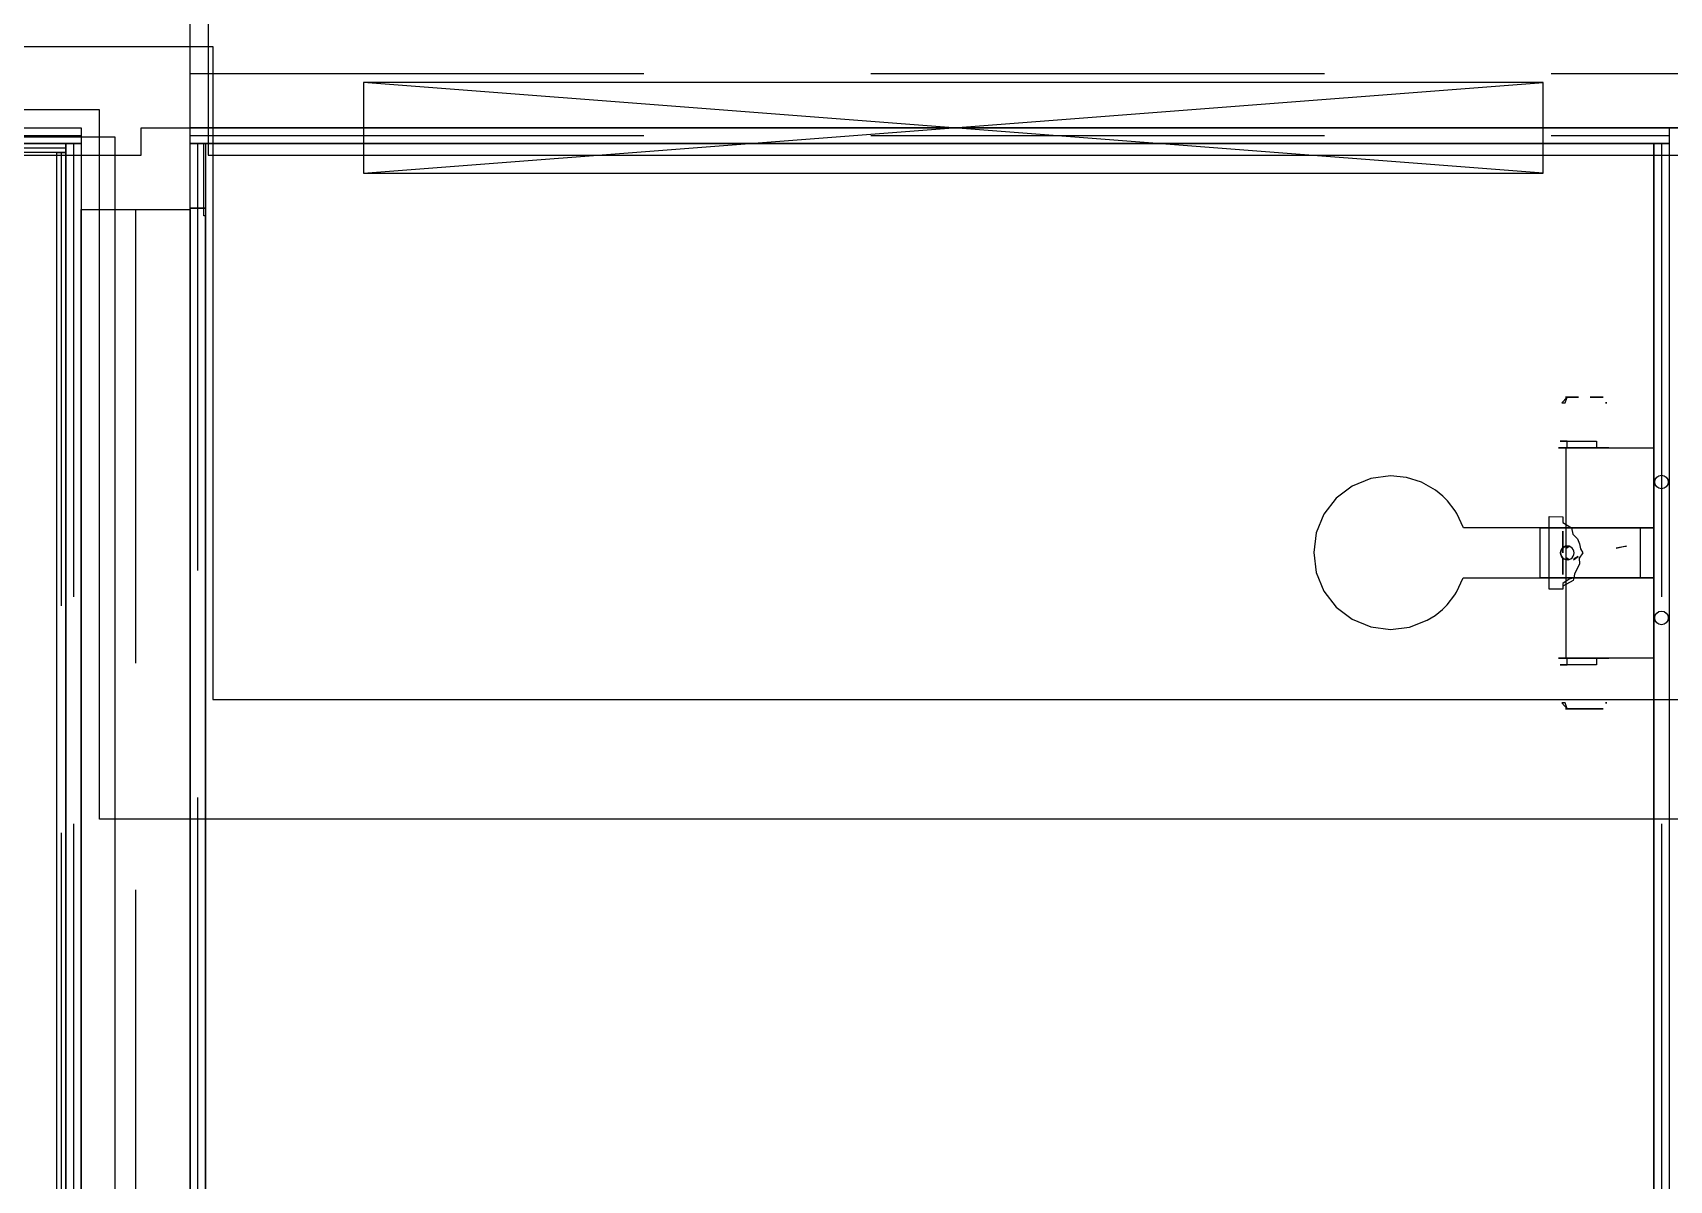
# Model space of a CAD drawing. Extents: x -23.2 to 18.8, y -18.4 to 11.3.
# Drawn here: x -2.25 to -0.446, y 3.706 to 4.971 of the extents above; entities that cross this region are included whole.
import ezdxf

# ---------------------------------------------------------------- set-up
doc = ezdxf.new("R2010")
doc.units = 0
doc.linetypes.add('Dashed', pattern=[0.75, 0.5, -0.25])
for name, color, linetype in [('COVERING', 8, 'Continuous'), ('EJE_MUROS', 8, 'Continuous'), ('FLOWTERMINAL', 8, 'Continuous'), ('LOSAS', 3, 'Continuous'), ('MUROS', 7, 'Continuous'), ('VENTANAS', 4, 'Continuous'), ('VIGAS', 5, 'Continuous')]:
    doc.layers.add(name, color=color, linetype=linetype)

msp = doc.modelspace()

# ---------------------------------------------------------------- linework, layer by layer
at = {"layer": 'COVERING'}
for p, q in [((-5.6912, 4.9557), (-2.0512, 4.9557)), ((-2.0512, 4.9557), (-2.0512, 4.2357)), ((-2.1762, 4.8859), (-5.7762, 4.8859)), ((-2.1762, 4.1039), (-2.1762, 4.8859)), ((-2.0512, 4.2357), (1.6488, 4.2357)), ((1.7638, 4.1039), (-2.1762, 4.1039))]:
    msp.add_line(p, q, dxfattribs=at)
at = {"layer": 'EJE_MUROS', "linetype": 'Dashed'}
for p, q in [((-2.0762, 4.9259), (1.6638, 4.9259)), ((-5.6762, 4.8574), (-2.1962, 4.8574)), ((-2.0762, 4.8574), (-0.4462, 4.8574)), ((-5.6492, 4.8439), (-2.2132, 4.8439)), ((-2.2182, 4.8389), (-2.2182, 1.9639)), ((-2.2047, 4.8489), (-2.2047, 1.9739)), ((-2.0677, 4.7774), (-2.0677, 4.8489)), ((-0.4547, 4.8489), (-0.4547, 2.1109)), ((-2.1362, 4.7759), (-2.1362, 1.9909)), ((-2.0677, 2.1279), (-2.0677, 4.7774))]:
    msp.add_line(p, q, dxfattribs=at)
at = {"layer": 'FLOWTERMINAL'}
for p, q in [((-0.5585, 4.5691, 4.7172), (-0.5644, 4.5628, 4.7111)), ((-0.5585, 4.5691, 4.7172), (-0.5644, 4.5628, 4.7111)), ((-0.5585, 4.5691, 4.7172), (-0.5644, 4.5628, 4.7111)), ((-0.5585, 4.5691, 4.7172), (-0.5644, 4.5628, 4.7111)), ((-0.5608, 4.5628, 4.7233), (-0.5585, 4.5691, 4.7172)), ((-0.5608, 4.5628, 4.7233), (-0.5585, 4.5691, 4.7172)), ((-0.5608, 4.5628, 4.7233), (-0.5585, 4.5691, 4.7172)), ((-0.5608, 4.5628, 4.7233), (-0.5585, 4.5691, 4.7172)), ((-0.5565, 4.5691, 4.6989), (-0.5604, 4.5691, 4.7111)), ((-0.5604, 4.5691, 4.7111), (-0.5585, 4.5691, 4.705)), ((-0.5585, 4.5691, 4.705), (-0.5565, 4.5691, 4.6989)), ((-0.5513, 4.5691, 4.7271), (-0.5565, 4.5691, 4.7233)), ((-0.5565, 4.5691, 4.7233), (-0.5461, 4.5691, 4.7308)), ((-0.5461, 4.5691, 4.7308), (-0.5513, 4.5691, 4.7271)), ((-0.5333, 4.5691, 4.6913), (-0.5281, 4.5691, 4.6951)), ((-0.5229, 4.5691, 4.6989), (-0.5333, 4.5691, 4.6913)), ((-0.5281, 4.5691, 4.6951), (-0.5229, 4.5691, 4.6989)), ((-0.5189, 4.5691, 4.7111), (-0.5229, 4.5691, 4.6989)), ((-0.5229, 4.5691, 4.6989), (-0.5209, 4.5691, 4.705)), ((-0.5209, 4.5691, 4.705), (-0.5189, 4.5691, 4.7111)), ((-0.5644, 4.5628, 4.7111), (-0.5629, 4.5628, 4.7195)), ((-0.5644, 4.5628, 4.7111), (-0.5629, 4.5628, 4.7195)), ((-0.5644, 4.5628, 4.7111), (-0.5629, 4.5628, 4.7195)), ((-0.5644, 4.5628, 4.7111), (-0.5629, 4.5628, 4.7195)), ((-0.5629, 4.5628, 4.7195), (-0.5608, 4.5628, 4.7233)), ((-0.5629, 4.5628, 4.7195), (-0.5608, 4.5628, 4.7233)), ((-0.5629, 4.5628, 4.7195), (-0.5608, 4.5628, 4.7233)), ((-0.5629, 4.5628, 4.7195), (-0.5608, 4.5628, 4.7233)), ((-0.5159, 4.5628, 4.7055), (-0.5164, 4.5628, 4.7026)), ((-0.5164, 4.5628, 4.7026), (-0.5157, 4.5628, 4.7068)), ((-0.5149, 4.5628, 4.7111), (-0.5159, 4.5628, 4.7055)), ((-0.5157, 4.5628, 4.7068), (-0.5149, 4.5628, 4.7111)), ((-0.5673, 4.5133, 4.7037), (-0.5683, 4.5133, 4.7111)), ((-0.5683, 4.5133, 4.7111), (-0.5673, 4.5133, 4.7185)), ((-0.5673, 4.5133, 4.7037), (-0.5683, 4.5133, 4.7111)), ((-0.5683, 4.5133, 4.7111), (-0.5673, 4.5133, 4.7185)), ((-0.5644, 4.5133, 4.6968), (-0.5673, 4.5133, 4.7037)), ((-0.5673, 4.5133, 4.7185), (-0.5644, 4.5133, 4.7254)), ((-0.5644, 4.5133, 4.6968), (-0.5673, 4.5133, 4.7037)), ((-0.5673, 4.5133, 4.7185), (-0.5644, 4.5133, 4.7254)), ((-0.5655, 4.5206, 4.7042), (-0.5664, 4.5206, 4.7111)), ((-0.5664, 4.5206, 4.7111), (-0.5655, 4.5206, 4.718)), ((-0.5655, 4.5206, 4.7042), (-0.5664, 4.5206, 4.7111)), ((-0.5664, 4.5206, 4.7111), (-0.5655, 4.5206, 4.718)), ((-0.5664, 4.5133, 4.7111), (-0.5655, 4.5133, 4.7042)), ((-0.5655, 4.5133, 4.718), (-0.5664, 4.5133, 4.7111)), ((-0.5628, 4.5206, 4.6977), (-0.5655, 4.5206, 4.7042)), ((-0.5655, 4.5206, 4.718), (-0.5628, 4.5206, 4.7245)), ((-0.5628, 4.5206, 4.6977), (-0.5655, 4.5206, 4.7042)), ((-0.5655, 4.5206, 4.718), (-0.5628, 4.5206, 4.7245)), ((-0.5655, 4.5133, 4.7042), (-0.5628, 4.5133, 4.6977)), ((-0.5628, 4.5133, 4.7245), (-0.5655, 4.5133, 4.718)), ((-0.5599, 4.5133, 4.6909), (-0.5644, 4.5133, 4.6968)), ((-0.5644, 4.5133, 4.7254), (-0.5599, 4.5133, 4.7313)), ((-0.5599, 4.5133, 4.6909), (-0.5644, 4.5133, 4.6968)), ((-0.5644, 4.5133, 4.7254), (-0.5599, 4.5133, 4.7313)), ((-0.5586, 4.5206, 4.6922), (-0.5628, 4.5206, 4.6977)), ((-0.5628, 4.5206, 4.7245), (-0.5586, 4.5206, 4.73)), ((-0.5586, 4.5206, 4.6922), (-0.5628, 4.5206, 4.6977)), ((-0.5628, 4.5206, 4.7245), (-0.5586, 4.5206, 4.73)), ((-0.5628, 4.5133, 4.6977), (-0.5586, 4.5133, 4.6922)), ((-0.5586, 4.5133, 4.73), (-0.5628, 4.5133, 4.7245)), ((-0.5599, 4.2814, 4.6909), (-0.5599, 4.5133, 4.6909)), ((-0.5599, 4.5133, 4.7313), (-0.554, 4.5133, 4.7358)), ((-0.5599, 4.2814, 4.6909), (-0.5599, 4.5133, 4.6909)), ((-0.5599, 4.5133, 4.7313), (-0.554, 4.5133, 4.7358)), ((-0.5586, 4.5206, 4.73), (-0.5531, 4.5206, 4.7343)), ((-0.5586, 4.5133, 4.6922), (-0.5586, 4.5206, 4.6922)), ((-0.5586, 4.5133, 4.6922), (-0.5586, 4.5206, 4.6922)), ((-0.5586, 4.5206, 4.73), (-0.5531, 4.5206, 4.7343)), ((-0.5531, 4.5133, 4.6879), (-0.5586, 4.5133, 4.6922)), ((-0.5531, 4.5133, 4.7343), (-0.5586, 4.5133, 4.73)), ((-0.554, 4.5133, 4.7358), (-0.5471, 4.5133, 4.7387)), ((-0.554, 4.5133, 4.7358), (-0.5471, 4.5133, 4.7387)), ((-0.5531, 4.5206, 4.7343), (-0.5466, 4.5206, 4.7369)), ((-0.5531, 4.5206, 4.7343), (-0.5466, 4.5206, 4.7369)), ((-0.5466, 4.5133, 4.6852), (-0.5531, 4.5133, 4.6879)), ((-0.5466, 4.5133, 4.7369), (-0.5531, 4.5133, 4.7343)), ((-0.5471, 4.5133, 4.7387), (-0.5397, 4.5133, 4.7397)), ((-0.5471, 4.5133, 4.7387), (-0.5397, 4.5133, 4.7397)), ((-0.5466, 4.5206, 4.7369), (-0.5397, 4.5206, 4.7378)), ((-0.5466, 4.5206, 4.7369), (-0.5397, 4.5206, 4.7378)), ((-0.5397, 4.5133, 4.6843), (-0.5466, 4.5133, 4.6852)), ((-0.5397, 4.5133, 4.7378), (-0.5466, 4.5133, 4.7369)), ((-0.5397, 4.5206, 4.7378), (-0.5327, 4.5206, 4.7369)), ((-0.5397, 4.5206, 4.7378), (-0.5327, 4.5206, 4.7369)), ((-0.5397, 4.5133, 4.7397), (-0.4632, 4.5133, 4.7397)), ((-0.5397, 4.5133, 4.7397), (-0.4632, 4.5133, 4.7397)), ((-0.5327, 4.5133, 4.6852), (-0.5397, 4.5133, 4.6843)), ((-0.5327, 4.5133, 4.7369), (-0.5397, 4.5133, 4.7378)), ((-0.5327, 4.5206, 4.7369), (-0.5263, 4.5206, 4.7343)), ((-0.5327, 4.5206, 4.7369), (-0.5263, 4.5206, 4.7343)), ((-0.5263, 4.5133, 4.6879), (-0.5327, 4.5133, 4.6852)), ((-0.5263, 4.5133, 4.7343), (-0.5327, 4.5133, 4.7369)), ((-0.5263, 4.5206, 4.7343), (-0.5263, 4.5133, 4.7343)), ((-0.5263, 4.5206, 4.7343), (-0.5263, 4.5133, 4.7343)), ((-0.5263, 4.5133, 4.7343), (-0.5208, 4.5133, 4.73)), ((-0.5208, 4.5133, 4.6922), (-0.5263, 4.5133, 4.6879)), ((-0.5208, 4.5133, 4.73), (-0.5165, 4.5133, 4.7245)), ((-0.5165, 4.5133, 4.6977), (-0.5208, 4.5133, 4.6922)), ((-0.5165, 4.5133, 4.7245), (-0.5138, 4.5133, 4.718)), ((-0.5138, 4.5133, 4.7042), (-0.5165, 4.5133, 4.6977)), ((-0.5138, 4.5133, 4.718), (-0.5129, 4.5133, 4.7111)), ((-0.5129, 4.5133, 4.7111), (-0.5138, 4.5133, 4.7042)), ((-0.4632, 4.5133, 4.6825), (-0.4632, 4.4249, 4.6825)), ((-0.4632, 4.5133, 4.6825), (-0.4632, 4.4249, 4.6825)), ((-0.7752, 4.4796, 5.6011), (-0.7956, 4.4711, 5.6011)), ((-0.7532, 4.4824, 5.6011), (-0.7752, 4.4796, 5.6011)), ((-0.7358, 4.4806, 5.6011), (-0.7532, 4.4824, 5.6011)), ((-0.7191, 4.4753, 5.6011), (-0.7358, 4.4806, 5.6011)), ((-0.7039, 4.4666, 5.6011), (-0.7191, 4.4753, 5.6011)), ((-0.8132, 4.4576, 5.6011), (-0.8267, 4.4401, 5.6011)), ((-0.7956, 4.4711, 5.6011), (-0.8132, 4.4576, 5.6011)), ((-0.6957, 4.4599, 5.6161), (-0.7039, 4.4666, 5.6011)), ((-0.6907, 4.4549, 5.6011), (-0.6957, 4.4599, 5.6161)), ((-0.6821, 4.4438, 5.6161), (-0.6907, 4.4549, 5.6011)), ((-0.8267, 4.4401, 5.6011), (-0.8351, 4.4196, 5.6011)), ((-0.6803, 4.4409, 5.6011), (-0.6821, 4.4438, 5.6161)), ((-0.673, 4.4249, 5.6161), (-0.6803, 4.4409, 5.6011)), ((-0.5785, 4.4374, 4.5769), (-0.5635, 4.4373, 4.5797)), ((-0.5785, 4.4347, 4.5869), (-0.5785, 4.4374, 4.5769)), ((-0.5785, 4.4374, 4.5769), (-0.5635, 4.4373, 4.5797)), ((-0.5785, 4.4347, 4.5869), (-0.5785, 4.4374, 4.5769)), ((-0.5635, 4.4373, 4.5797), (-0.5635, 4.4342, 4.5891)), ((-0.5635, 4.4373, 4.5797), (-0.5635, 4.4342, 4.5891)), ((-0.8351, 4.4196, 5.6011), (-0.838, 4.3977, 5.6011)), ((-0.5333, 4.4249, 5.6011), (-0.673, 4.4249, 5.6011)), ((-0.5885, 4.3699, 4.34), (-0.5885, 4.4249, 4.34)), ((-0.5885, 4.4249, 4.34), (-0.5132, 4.4249, 4.34)), ((-0.5885, 4.3699, 4.34), (-0.5885, 4.4249, 4.34)), ((-0.5885, 4.4249, 4.34), (-0.5132, 4.4249, 4.34)), ((-0.5785, 4.4321, 4.5969), (-0.5785, 4.4347, 4.5869)), ((-0.5785, 4.4321, 4.5969), (-0.5785, 4.4347, 4.5869)), ((-0.5785, 4.4247, 4.6043), (-0.5785, 4.4321, 4.5969)), ((-0.5785, 4.4247, 4.6043), (-0.5785, 4.4321, 4.5969)), ((-0.5785, 4.4174, 4.6116), (-0.5785, 4.4247, 4.6043)), ((-0.5785, 4.4174, 4.6116), (-0.5785, 4.4247, 4.6043)), ((-0.5635, 4.4342, 4.5891), (-0.5635, 4.4311, 4.5985)), ((-0.5635, 4.4342, 4.5891), (-0.5635, 4.4311, 4.5985)), ((-0.5635, 4.4311, 4.5985), (-0.5538, 4.4249, 4.5963)), ((-0.5635, 4.4311, 4.5985), (-0.5538, 4.4249, 4.5963)), ((-0.5635, 4.4213, 4.5449), (-0.5635, 4.4122, 4.5411)), ((-0.5635, 4.4097, 4.5401), (-0.5635, 4.4213, 4.5449)), ((-0.5538, 4.4249, 4.5963), (-0.5525, 4.4181, 4.6019)), ((-0.5538, 4.4249, 4.5963), (-0.5525, 4.4181, 4.6019)), ((-0.5222, 4.4249, 5.5989), (-0.5333, 4.4249, 5.6011)), ((-0.5174, 4.4249, 5.613), (-0.5333, 4.4249, 5.6161)), ((-0.5333, 4.4249, 5.6161), (-0.5065, 4.4249, 5.6108)), ((-0.5174, 4.4249, 5.613), (-0.5333, 4.4249, 5.6161)), ((-0.5333, 4.4249, 5.6161), (-0.5065, 4.4249, 5.6108)), ((-0.5122, 4.4249, 5.5969), (-0.5222, 4.4249, 5.5989)), ((-0.5065, 4.4249, 5.6108), (-0.5174, 4.4249, 5.613)), ((-0.5065, 4.4249, 5.6108), (-0.5174, 4.4249, 5.613)), ((-0.5132, 4.4249, 4.34), (-0.4941, 4.4249, 4.3438)), ((-0.4957, 4.4249, 4.3597), (-0.5132, 4.4249, 4.355)), ((-0.5132, 4.4249, 4.355), (-0.5045, 4.4249, 4.3573)), ((-0.5132, 4.4249, 4.34), (-0.4941, 4.4249, 4.3438)), ((-0.5032, 4.4249, 5.591), (-0.5122, 4.4249, 5.5969)), ((-0.5045, 4.4249, 4.3573), (-0.4957, 4.4249, 4.3597)), ((-0.4943, 4.4249, 5.585), (-0.5032, 4.4249, 5.591)), ((-0.4829, 4.4249, 4.3725), (-0.4957, 4.4249, 4.3597)), ((-0.4957, 4.4249, 4.3597), (-0.4893, 4.4249, 4.3661)), ((-0.4883, 4.4249, 5.576), (-0.4943, 4.4249, 5.585)), ((-0.4941, 4.4249, 4.3438), (-0.4778, 4.4249, 4.3547)), ((-0.4941, 4.4249, 4.3438), (-0.4778, 4.4249, 4.3547)), ((-0.4893, 4.4249, 4.3661), (-0.4829, 4.4249, 4.3725)), ((-0.4824, 4.4249, 5.5671), (-0.4883, 4.4249, 5.576)), ((-0.4803, 4.4249, 5.5565), (-0.4824, 4.4249, 5.5671)), ((-0.4782, 4.4249, 5.546), (-0.4803, 4.4249, 5.5565)), ((-0.4632, 4.4249, 4.6825), (-0.4782, 4.4249, 4.6825)), ((-0.4782, 4.4249, 4.6825), (-0.4782, 4.3699, 4.6825)), ((-0.4632, 4.4249, 4.6825), (-0.4782, 4.4249, 4.6825)), ((-0.4782, 4.4249, 4.6825), (-0.4782, 4.3699, 4.6825)), ((-0.4632, 4.4249, 4.7397), (-0.4782, 4.4249, 4.7397)), ((-0.4778, 4.4249, 4.3547), (-0.467, 4.4249, 4.3709)), ((-0.4778, 4.4249, 4.3547), (-0.467, 4.4249, 4.3709)), ((-0.467, 4.4249, 4.3709), (-0.4632, 4.4249, 4.3901)), ((-0.467, 4.4249, 4.3709), (-0.4632, 4.4249, 4.3901)), ((-0.4632, 4.4249, 4.3901), (-0.4632, 4.3974, 4.3901)), ((-0.4632, 4.4249, 4.3901), (-0.4632, 4.3974, 4.3901)), ((-0.4632, 4.3699, 5.546), (-0.4632, 4.4249, 5.546)), ((-0.5785, 4.4074, 4.6143), (-0.5785, 4.4174, 4.6116)), ((-0.5785, 4.4074, 4.6143), (-0.5785, 4.4174, 4.6116)), ((-0.5785, 4.3974, 4.6169), (-0.5785, 4.4074, 4.6143)), ((-0.5785, 4.3974, 4.6169), (-0.5785, 4.4074, 4.6143)), ((-0.5658, 4.3994, 4.045), (-0.565, 4.4012, 4.045)), ((-0.565, 4.4012, 4.34), (-0.5658, 4.3994, 4.34)), ((-0.5658, 4.3994, 4.045), (-0.565, 4.4012, 4.045)), ((-0.565, 4.4012, 4.34), (-0.5658, 4.3994, 4.34)), ((-0.5646, 4.4018, 4.5372), (-0.5653, 4.4005, 4.5371)), ((-0.565, 4.4012, 4.045), (-0.5638, 4.4027, 4.045)), ((-0.5638, 4.4027, 4.34), (-0.565, 4.4012, 4.34)), ((-0.565, 4.4012, 4.045), (-0.5638, 4.4027, 4.045)), ((-0.5638, 4.4027, 4.34), (-0.565, 4.4012, 4.34)), ((-0.5635, 4.403, 4.5373), (-0.5646, 4.4018, 4.5372)), ((-0.5638, 4.4027, 4.045), (-0.5623, 4.4039, 4.045)), ((-0.5623, 4.4039, 4.34), (-0.5638, 4.4027, 4.34)), ((-0.5638, 4.4027, 4.045), (-0.5623, 4.4039, 4.045)), ((-0.5623, 4.4039, 4.34), (-0.5638, 4.4027, 4.34)), ((-0.5635, 4.4166, 4.612), (-0.5635, 4.4097, 4.6138)), ((-0.5635, 4.407, 4.6145), (-0.5635, 4.4166, 4.612)), ((-0.5635, 4.4122, 4.5411), (-0.5635, 4.403, 4.5373)), ((-0.5635, 4.4064, 4.5387), (-0.5635, 4.4097, 4.5401)), ((-0.5635, 4.4097, 4.6138), (-0.5635, 4.3974, 4.6169)), ((-0.5635, 4.3974, 4.6169), (-0.5635, 4.407, 4.6145)), ((-0.5635, 4.4047, 4.538), (-0.5635, 4.4064, 4.5387)), ((-0.5635, 4.403, 4.5373), (-0.5635, 4.4047, 4.538)), ((-0.562, 4.4041, 4.5383), (-0.5635, 4.403, 4.5373)), ((-0.5623, 4.4039, 4.045), (-0.5604, 4.4047, 4.045)), ((-0.5604, 4.4047, 4.34), (-0.5623, 4.4039, 4.34)), ((-0.5623, 4.4039, 4.045), (-0.5604, 4.4047, 4.045)), ((-0.5604, 4.4047, 4.34), (-0.5623, 4.4039, 4.34)), ((-0.5603, 4.4047, 4.5394), (-0.562, 4.4041, 4.5383)), ((-0.5604, 4.4047, 4.045), (-0.5585, 4.4049, 4.045)), ((-0.5585, 4.4049, 4.34), (-0.5604, 4.4047, 4.34)), ((-0.5604, 4.4047, 4.045), (-0.5585, 4.4049, 4.045)), ((-0.5585, 4.4049, 4.34), (-0.5604, 4.4047, 4.34)), ((-0.5585, 4.4049, 4.5405), (-0.5603, 4.4047, 4.5394)), ((-0.5574, 4.4049, 4.0272), (-0.5596, 4.4027, 4.0085)), ((-0.5596, 4.4027, 4.0085), (-0.5581, 4.4039, 4.0089)), ((-0.5566, 4.4047, 4.355), (-0.5585, 4.4049, 4.355)), ((-0.5581, 4.4039, 4.0089), (-0.5564, 4.4047, 4.0093)), ((-0.5564, 4.4047, 4.0093), (-0.5574, 4.4049, 4.0272)), ((-0.5548, 4.4039, 4.355), (-0.5566, 4.4047, 4.355)), ((-0.5532, 4.4027, 4.355), (-0.5548, 4.4039, 4.355)), ((-0.552, 4.4012, 4.355), (-0.5532, 4.4027, 4.355)), ((-0.5525, 4.4181, 4.6019), (-0.5473, 4.4129, 4.5985)), ((-0.5525, 4.4181, 4.6019), (-0.5473, 4.4129, 4.5985)), ((-0.5513, 4.3994, 4.355), (-0.552, 4.4012, 4.355)), ((-0.5473, 4.4129, 4.5985), (-0.5452, 4.4075, 4.5983)), ((-0.5473, 4.4129, 4.5985), (-0.5452, 4.4075, 4.5983)), ((-0.5452, 4.4075, 4.5983), (-0.5439, 4.4018, 4.5979)), ((-0.5452, 4.4075, 4.5983), (-0.5439, 4.4018, 4.5979)), ((-0.5439, 4.4018, 4.5979), (-0.5415, 4.3974, 4.5932)), ((-0.5439, 4.4018, 4.5979), (-0.5415, 4.3974, 4.5932)), ((-0.4932, 4.4049, 4.017), (-0.5045, 4.4028, 4.006)), ((-0.5045, 4.4028, 4.006), (-0.4951, 4.4047, 4.0176)), ((-0.4951, 4.4047, 4.0176), (-0.4932, 4.4049, 4.017)), ((-0.838, 4.3977, 5.6011), (-0.8351, 4.3757, 5.6011)), ((-0.5785, 4.3874, 4.6143), (-0.5785, 4.3974, 4.6169)), ((-0.5785, 4.3874, 4.6143), (-0.5785, 4.3974, 4.6169)), ((-0.5785, 4.3774, 4.6116), (-0.5785, 4.3874, 4.6143)), ((-0.5785, 4.3774, 4.6116), (-0.5785, 4.3874, 4.6143)), ((-0.566, 4.3974, 4.045), (-0.5658, 4.3994, 4.045)), ((-0.5658, 4.3994, 4.34), (-0.566, 4.3974, 4.34)), ((-0.566, 4.3974, 4.045), (-0.5658, 4.3994, 4.045)), ((-0.5658, 4.3994, 4.34), (-0.566, 4.3974, 4.34)), ((-0.5658, 4.399, 4.537), (-0.566, 4.3974, 4.5369)), ((-0.5658, 4.3955, 4.045), (-0.566, 4.3974, 4.045)), ((-0.566, 4.3974, 4.34), (-0.5658, 4.3955, 4.34)), ((-0.5658, 4.3955, 4.045), (-0.566, 4.3974, 4.045)), ((-0.566, 4.3974, 4.34), (-0.5658, 4.3955, 4.34)), ((-0.566, 4.3974, 4.5369), (-0.5658, 4.3959, 4.537)), ((-0.5653, 4.4005, 4.5371), (-0.5658, 4.399, 4.537)), ((-0.5658, 4.3959, 4.537), (-0.5654, 4.3944, 4.5371)), ((-0.565, 4.3937, 4.045), (-0.5658, 4.3955, 4.045)), ((-0.5658, 4.3955, 4.34), (-0.565, 4.3937, 4.34)), ((-0.565, 4.3937, 4.045), (-0.5658, 4.3955, 4.045)), ((-0.5658, 4.3955, 4.34), (-0.565, 4.3937, 4.34)), ((-0.5654, 4.3944, 4.5371), (-0.5646, 4.393, 4.5372)), ((-0.5638, 4.3921, 4.045), (-0.565, 4.3937, 4.045)), ((-0.565, 4.3937, 4.34), (-0.5638, 4.3921, 4.34)), ((-0.5638, 4.3921, 4.045), (-0.565, 4.3937, 4.045)), ((-0.565, 4.3937, 4.34), (-0.5638, 4.3921, 4.34)), ((-0.5646, 4.393, 4.5372), (-0.5635, 4.3918, 4.5373)), ((-0.5623, 4.3909, 4.045), (-0.5638, 4.3921, 4.045)), ((-0.5638, 4.3921, 4.34), (-0.5623, 4.3909, 4.34)), ((-0.5623, 4.3909, 4.045), (-0.5638, 4.3921, 4.045)), ((-0.5638, 4.3921, 4.34), (-0.5623, 4.3909, 4.34)), ((-0.5635, 4.3918, 4.5373), (-0.5635, 4.3827, 4.5411)), ((-0.5635, 4.3902, 4.538), (-0.5635, 4.3918, 4.5373)), ((-0.5635, 4.3918, 4.5373), (-0.562, 4.3908, 4.5383)), ((-0.5635, 4.3918, 4.5373), (-0.5635, 4.3827, 4.5411)), ((-0.5635, 4.3902, 4.538), (-0.5635, 4.3918, 4.5373)), ((-0.5635, 4.3885, 4.5387), (-0.5635, 4.3902, 4.538)), ((-0.5635, 4.3885, 4.5387), (-0.5635, 4.3902, 4.538)), ((-0.5635, 4.3851, 4.5401), (-0.5635, 4.3885, 4.5387)), ((-0.5635, 4.3851, 4.5401), (-0.5635, 4.3885, 4.5387)), ((-0.5635, 4.3735, 4.5449), (-0.5635, 4.3851, 4.5401)), ((-0.5635, 4.3735, 4.5449), (-0.5635, 4.3851, 4.5401)), ((-0.5635, 4.3827, 4.5411), (-0.5635, 4.3735, 4.5449)), ((-0.5635, 4.3827, 4.5411), (-0.5635, 4.3735, 4.5449)), ((-0.5604, 4.3902, 4.045), (-0.5623, 4.3909, 4.045)), ((-0.5623, 4.3909, 4.34), (-0.5604, 4.3902, 4.34)), ((-0.5604, 4.3902, 4.045), (-0.5623, 4.3909, 4.045)), ((-0.5623, 4.3909, 4.34), (-0.5604, 4.3902, 4.34)), ((-0.562, 4.3908, 4.5383), (-0.5603, 4.3901, 4.5394)), ((-0.5585, 4.3899, 4.045), (-0.5604, 4.3902, 4.045)), ((-0.5604, 4.3902, 4.34), (-0.5585, 4.3899, 4.34)), ((-0.5585, 4.3899, 4.045), (-0.5604, 4.3902, 4.045)), ((-0.5604, 4.3902, 4.34), (-0.5585, 4.3899, 4.34)), ((-0.5603, 4.3901, 4.5394), (-0.5585, 4.3899, 4.5405)), ((-0.5581, 4.3909, 4.0089), (-0.5596, 4.3921, 4.0085)), ((-0.5596, 4.3921, 4.0085), (-0.5574, 4.3899, 4.0272)), ((-0.5581, 4.3909, 4.0089), (-0.5596, 4.3921, 4.0085)), ((-0.5596, 4.3921, 4.0085), (-0.5574, 4.3899, 4.0272)), ((-0.5581, 4.3909, 4.0089), (-0.5596, 4.3921, 4.0085)), ((-0.5596, 4.3921, 4.0085), (-0.5574, 4.3899, 4.0272)), ((-0.5581, 4.3909, 4.0089), (-0.5596, 4.3921, 4.0085)), ((-0.5596, 4.3921, 4.0085), (-0.5574, 4.3899, 4.0272)), ((-0.5585, 4.3899, 4.355), (-0.5566, 4.3902, 4.355)), ((-0.5564, 4.3902, 4.0093), (-0.5581, 4.3909, 4.0089)), ((-0.5564, 4.3902, 4.0093), (-0.5581, 4.3909, 4.0089)), ((-0.5564, 4.3902, 4.0093), (-0.5581, 4.3909, 4.0089)), ((-0.5564, 4.3902, 4.0093), (-0.5581, 4.3909, 4.0089)), ((-0.5574, 4.3899, 4.0272), (-0.5564, 4.3902, 4.0093)), ((-0.5574, 4.3899, 4.0272), (-0.5564, 4.3902, 4.0093)), ((-0.5574, 4.3899, 4.0272), (-0.5564, 4.3902, 4.0093)), ((-0.5574, 4.3899, 4.0272), (-0.5564, 4.3902, 4.0093)), ((-0.5566, 4.3902, 4.355), (-0.5548, 4.3909, 4.355)), ((-0.5548, 4.3909, 4.355), (-0.5532, 4.3921, 4.355)), ((-0.5532, 4.3921, 4.355), (-0.552, 4.3937, 4.355)), ((-0.552, 4.3937, 4.355), (-0.5513, 4.3955, 4.355)), ((-0.5517, 4.3899, 4.0043), (-0.5466, 4.3935, 4.0062)), ((-0.5508, 4.3909, 4.0105), (-0.5517, 4.3899, 4.0043)), ((-0.551, 4.3974, 4.355), (-0.5513, 4.3994, 4.355)), ((-0.5513, 4.3955, 4.355), (-0.551, 4.3974, 4.355)), ((-0.5466, 4.3935, 4.0062), (-0.5508, 4.3909, 4.0105)), ((-0.5449, 4.3853, 4.5966), (-0.5506, 4.374, 4.5965)), ((-0.5449, 4.3853, 4.5966), (-0.5506, 4.374, 4.5965)), ((-0.5415, 4.3974, 4.5932), (-0.5453, 4.3916, 4.5999)), ((-0.5415, 4.3974, 4.5932), (-0.5453, 4.3916, 4.5999)), ((-0.5453, 4.3916, 4.5999), (-0.5449, 4.3853, 4.5966)), ((-0.5453, 4.3916, 4.5999), (-0.5449, 4.3853, 4.5966)), ((-0.4632, 4.3974, 4.3901), (-0.4632, 4.3699, 4.3901)), ((-0.4632, 4.3974, 4.3901), (-0.4632, 4.3699, 4.3901)), ((-0.8351, 4.3757, 5.6011), (-0.8267, 4.3553, 5.6011)), ((-0.6805, 4.3541, 5.6161), (-0.6732, 4.3699, 5.6161)), ((-0.6732, 4.3699, 5.6011), (-0.5333, 4.3699, 5.6011)), ((-0.5132, 4.3699, 4.355), (-0.5885, 4.3699, 4.355)), ((-0.5132, 4.3699, 4.355), (-0.5885, 4.3699, 4.355)), ((-0.5785, 4.3701, 4.6043), (-0.5785, 4.3774, 4.6116)), ((-0.5785, 4.3701, 4.6043), (-0.5785, 4.3774, 4.6116)), ((-0.5785, 4.3628, 4.5969), (-0.5785, 4.3701, 4.6043)), ((-0.5785, 4.3628, 4.5969), (-0.5785, 4.3701, 4.6043)), ((-0.5565, 4.3684, 4.5979), (-0.5635, 4.3637, 4.5985)), ((-0.5521, 4.367, 4.5868), (-0.5635, 4.3606, 4.5891)), ((-0.5515, 4.3699, 4.5922), (-0.5565, 4.3684, 4.5979)), ((-0.5515, 4.3699, 4.5922), (-0.5521, 4.367, 4.5868)), ((-0.5506, 4.374, 4.5965), (-0.5515, 4.3699, 4.5922)), ((-0.5506, 4.374, 4.5965), (-0.5515, 4.3699, 4.5922)), ((-0.5333, 4.3699, 5.6011), (-0.5227, 4.3699, 5.599)), ((-0.5065, 4.3699, 5.6108), (-0.5333, 4.3699, 5.6161)), ((-0.5333, 4.3699, 5.6161), (-0.5199, 4.3699, 5.6135)), ((-0.5227, 4.3699, 5.599), (-0.5122, 4.3699, 5.5969)), ((-0.5199, 4.3699, 5.6135), (-0.5065, 4.3699, 5.6108)), ((-0.4957, 4.3699, 4.3597), (-0.5132, 4.3699, 4.355)), ((-0.4957, 4.3699, 4.3597), (-0.5132, 4.3699, 4.355)), ((-0.5036, 4.3699, 4.3419), (-0.5132, 4.3699, 4.34)), ((-0.5132, 4.3699, 4.34), (-0.4941, 4.3699, 4.3438)), ((-0.5122, 4.3699, 5.5969), (-0.5032, 4.3699, 5.591)), ((-0.4941, 4.3699, 4.3438), (-0.5036, 4.3699, 4.3419)), ((-0.5032, 4.3699, 5.591), (-0.4943, 4.3699, 5.585)), ((-0.4829, 4.3699, 4.3725), (-0.4957, 4.3699, 4.3597)), ((-0.4829, 4.3699, 4.3725), (-0.4957, 4.3699, 4.3597)), ((-0.4943, 4.3699, 5.585), (-0.4883, 4.3699, 5.576)), ((-0.4883, 4.3699, 5.576), (-0.4824, 4.3699, 5.5671)), ((-0.4685, 4.3699, 5.5728), (-0.4837, 4.3699, 5.5956)), ((-0.4837, 4.3699, 5.5956), (-0.4761, 4.3699, 5.5842)), ((-0.4782, 4.3699, 4.3901), (-0.4829, 4.3699, 4.3725)), ((-0.4805, 4.3699, 4.3813), (-0.4829, 4.3699, 4.3725)), ((-0.4824, 4.3699, 5.5671), (-0.4803, 4.3699, 5.5565)), ((-0.4782, 4.3699, 4.3901), (-0.4805, 4.3699, 4.3813)), ((-0.4803, 4.3699, 5.5565), (-0.4782, 4.3699, 5.546)), ((-0.4782, 4.3699, 4.7397), (-0.4632, 4.3699, 4.7397)), ((-0.4778, 4.3699, 4.3547), (-0.467, 4.3699, 4.3709)), ((-0.4724, 4.3699, 4.3628), (-0.4778, 4.3699, 4.3547)), ((-0.4761, 4.3699, 5.5842), (-0.4685, 4.3699, 5.5728)), ((-0.467, 4.3699, 4.3709), (-0.4724, 4.3699, 4.3628)), ((-0.4651, 4.3699, 4.3805), (-0.467, 4.3699, 4.3709)), ((-0.467, 4.3699, 4.3709), (-0.4632, 4.3699, 4.3901)), ((-0.4632, 4.3699, 4.3901), (-0.4651, 4.3699, 4.3805)), ((-0.4632, 4.3699, 4.6825), (-0.4632, 4.2814, 4.6825)), ((-0.4632, 4.3699, 4.6825), (-0.4632, 4.2814, 4.6825)), ((-0.8267, 4.3553, 5.6011), (-0.8132, 4.3377, 5.6011)), ((-0.691, 4.3401, 5.6161), (-0.6824, 4.3512, 5.6011)), ((-0.6824, 4.3512, 5.6011), (-0.6805, 4.3541, 5.6161)), ((-0.5785, 4.3601, 4.5869), (-0.5785, 4.3628, 4.5969)), ((-0.5785, 4.3601, 4.5869), (-0.5785, 4.3628, 4.5969)), ((-0.5785, 4.3574, 4.5769), (-0.5785, 4.3601, 4.5869)), ((-0.5785, 4.3574, 4.5769), (-0.5785, 4.3601, 4.5869)), ((-0.5635, 4.3575, 4.5797), (-0.5785, 4.3574, 4.5769)), ((-0.5635, 4.3575, 4.5797), (-0.5785, 4.3574, 4.5769)), ((-0.5635, 4.3637, 4.5985), (-0.5635, 4.3606, 4.5891)), ((-0.5635, 4.3606, 4.5891), (-0.5635, 4.3575, 4.5797)), ((-0.5635, 4.3606, 4.5891), (-0.5635, 4.3575, 4.5797)), ((-0.8132, 4.3377, 5.6011), (-0.7956, 4.3243, 5.6011)), ((-0.713, 4.3231, 5.6011), (-0.7041, 4.3286, 5.6161)), ((-0.7041, 4.3286, 5.6161), (-0.6959, 4.3352, 5.6011)), ((-0.6959, 4.3352, 5.6011), (-0.691, 4.3401, 5.6161)), ((-0.7956, 4.3243, 5.6011), (-0.7752, 4.3158, 5.6011)), ((-0.7752, 4.3158, 5.6011), (-0.7532, 4.3129, 5.6011)), ((-0.7532, 4.3129, 5.6011), (-0.7325, 4.3155, 5.6011)), ((-0.7325, 4.3155, 5.6011), (-0.713, 4.3231, 5.6011)), ((-0.5673, 4.2814, 4.7185), (-0.5683, 4.2814, 4.7111)), ((-0.5683, 4.2814, 4.7111), (-0.5673, 4.2814, 4.7037)), ((-0.5673, 4.2814, 4.7185), (-0.5683, 4.2814, 4.7111)), ((-0.5683, 4.2814, 4.7111), (-0.5673, 4.2814, 4.7037)), ((-0.5644, 4.2814, 4.7254), (-0.5673, 4.2814, 4.7185)), ((-0.5673, 4.2814, 4.7037), (-0.5644, 4.2814, 4.6968)), ((-0.5644, 4.2814, 4.7254), (-0.5673, 4.2814, 4.7185)), ((-0.5673, 4.2814, 4.7037), (-0.5644, 4.2814, 4.6968)), ((-0.5655, 4.2814, 4.7042), (-0.5664, 4.2814, 4.7111)), ((-0.5664, 4.2814, 4.7111), (-0.5655, 4.2814, 4.718)), ((-0.5628, 4.2814, 4.6977), (-0.5655, 4.2814, 4.7042)), ((-0.5655, 4.2814, 4.718), (-0.5628, 4.2814, 4.7245)), ((-0.5599, 4.2814, 4.7313), (-0.5644, 4.2814, 4.7254)), ((-0.5644, 4.2814, 4.6968), (-0.5599, 4.2814, 4.6909)), ((-0.5599, 4.2814, 4.7313), (-0.5644, 4.2814, 4.7254)), ((-0.5644, 4.2814, 4.6968), (-0.5599, 4.2814, 4.6909)), ((-0.5586, 4.2814, 4.6922), (-0.5628, 4.2814, 4.6977)), ((-0.5628, 4.2814, 4.7245), (-0.5586, 4.2814, 4.73)), ((-0.554, 4.2814, 4.7358), (-0.5599, 4.2814, 4.7313)), ((-0.554, 4.2814, 4.7358), (-0.5599, 4.2814, 4.7313)), ((-0.5586, 4.2741, 4.6922), (-0.5586, 4.2814, 4.6922)), ((-0.5586, 4.2814, 4.6922), (-0.5531, 4.2814, 4.6879)), ((-0.5586, 4.2741, 4.6922), (-0.5586, 4.2814, 4.6922)), ((-0.5586, 4.2814, 4.73), (-0.5531, 4.2814, 4.7343)), ((-0.5471, 4.2814, 4.7387), (-0.554, 4.2814, 4.7358)), ((-0.5471, 4.2814, 4.7387), (-0.554, 4.2814, 4.7358)), ((-0.5531, 4.2814, 4.6879), (-0.5466, 4.2814, 4.6852)), ((-0.5531, 4.2814, 4.7343), (-0.5466, 4.2814, 4.7369)), ((-0.5397, 4.2814, 4.7397), (-0.5471, 4.2814, 4.7387)), ((-0.5397, 4.2814, 4.7397), (-0.5471, 4.2814, 4.7387)), ((-0.5466, 4.2814, 4.6852), (-0.5397, 4.2814, 4.6843)), ((-0.5466, 4.2814, 4.7369), (-0.5397, 4.2814, 4.7378)), ((-0.4632, 4.2814, 4.7397), (-0.5397, 4.2814, 4.7397)), ((-0.4632, 4.2814, 4.7397), (-0.5397, 4.2814, 4.7397)), ((-0.5397, 4.2814, 4.6843), (-0.5327, 4.2814, 4.6852)), ((-0.5397, 4.2814, 4.7378), (-0.5327, 4.2814, 4.7369)), ((-0.5327, 4.2814, 4.6852), (-0.5263, 4.2814, 4.6879)), ((-0.5327, 4.2814, 4.7369), (-0.5263, 4.2814, 4.7343)), ((-0.5263, 4.2814, 4.6879), (-0.5208, 4.2814, 4.6922)), ((-0.5208, 4.2814, 4.73), (-0.5263, 4.2814, 4.7343)), ((-0.5263, 4.2814, 4.7343), (-0.5263, 4.2741, 4.7343)), ((-0.5263, 4.2814, 4.7343), (-0.5263, 4.2741, 4.7343)), ((-0.5208, 4.2814, 4.6922), (-0.5165, 4.2814, 4.6977)), ((-0.5165, 4.2814, 4.7245), (-0.5208, 4.2814, 4.73)), ((-0.5165, 4.2814, 4.6977), (-0.5138, 4.2814, 4.7042)), ((-0.5138, 4.2814, 4.718), (-0.5165, 4.2814, 4.7245)), ((-0.5138, 4.2814, 4.7042), (-0.5129, 4.2814, 4.7111)), ((-0.5129, 4.2814, 4.7111), (-0.5138, 4.2814, 4.718)), ((-0.5655, 4.2741, 4.718), (-0.5664, 4.2741, 4.7111)), ((-0.5664, 4.2741, 4.7111), (-0.5655, 4.2741, 4.7042)), ((-0.5655, 4.2741, 4.718), (-0.5664, 4.2741, 4.7111)), ((-0.5664, 4.2741, 4.7111), (-0.5655, 4.2741, 4.7042)), ((-0.5628, 4.2741, 4.7245), (-0.5655, 4.2741, 4.718)), ((-0.5655, 4.2741, 4.7042), (-0.5628, 4.2741, 4.6977)), ((-0.5628, 4.2741, 4.7245), (-0.5655, 4.2741, 4.718)), ((-0.5655, 4.2741, 4.7042), (-0.5628, 4.2741, 4.6977)), ((-0.5586, 4.2741, 4.73), (-0.5628, 4.2741, 4.7245)), ((-0.5628, 4.2741, 4.6977), (-0.5586, 4.2741, 4.6922)), ((-0.5586, 4.2741, 4.73), (-0.5628, 4.2741, 4.7245)), ((-0.5628, 4.2741, 4.6977), (-0.5586, 4.2741, 4.6922)), ((-0.5531, 4.2741, 4.7343), (-0.5586, 4.2741, 4.73)), ((-0.5531, 4.2741, 4.7343), (-0.5586, 4.2741, 4.73)), ((-0.5466, 4.2741, 4.7369), (-0.5531, 4.2741, 4.7343)), ((-0.5466, 4.2741, 4.7369), (-0.5531, 4.2741, 4.7343)), ((-0.5397, 4.2741, 4.7378), (-0.5466, 4.2741, 4.7369)), ((-0.5397, 4.2741, 4.7378), (-0.5466, 4.2741, 4.7369)), ((-0.5327, 4.2741, 4.7369), (-0.5397, 4.2741, 4.7378)), ((-0.5327, 4.2741, 4.7369), (-0.5397, 4.2741, 4.7378)), ((-0.5263, 4.2741, 4.7343), (-0.5327, 4.2741, 4.7369)), ((-0.5263, 4.2741, 4.7343), (-0.5327, 4.2741, 4.7369)), ((-0.5629, 4.232, 4.7195), (-0.5644, 4.232, 4.7111)), ((-0.5644, 4.232, 4.7111), (-0.5585, 4.2257, 4.7172)), ((-0.5608, 4.232, 4.7233), (-0.5629, 4.232, 4.7195)), ((-0.5585, 4.2257, 4.7172), (-0.5608, 4.232, 4.7233)), ((-0.5604, 4.2257, 4.7111), (-0.5565, 4.2257, 4.6989)), ((-0.5585, 4.2257, 4.705), (-0.5604, 4.2257, 4.7111)), ((-0.5565, 4.2257, 4.7233), (-0.5604, 4.2257, 4.7111)), ((-0.5604, 4.2257, 4.7111), (-0.5565, 4.2257, 4.6989)), ((-0.5565, 4.2257, 4.7233), (-0.5604, 4.2257, 4.7111)), ((-0.5604, 4.2257, 4.7111), (-0.5565, 4.2257, 4.6989)), ((-0.5565, 4.2257, 4.6989), (-0.5585, 4.2257, 4.705)), ((-0.5565, 4.2257, 4.6989), (-0.5461, 4.2257, 4.6913)), ((-0.5513, 4.2257, 4.6951), (-0.5565, 4.2257, 4.6989)), ((-0.5461, 4.2257, 4.7308), (-0.5565, 4.2257, 4.7233)), ((-0.5565, 4.2257, 4.6989), (-0.5461, 4.2257, 4.6913)), ((-0.5565, 4.2257, 4.6989), (-0.5461, 4.2257, 4.6913)), ((-0.5461, 4.2257, 4.7308), (-0.5565, 4.2257, 4.7233)), ((-0.5461, 4.2257, 4.6913), (-0.5513, 4.2257, 4.6951)), ((-0.5461, 4.2257, 4.6913), (-0.5333, 4.2257, 4.6913)), ((-0.5333, 4.2257, 4.7308), (-0.5461, 4.2257, 4.7308)), ((-0.5461, 4.2257, 4.6913), (-0.5333, 4.2257, 4.6913)), ((-0.5333, 4.2257, 4.7308), (-0.5461, 4.2257, 4.7308)), ((-0.5333, 4.2257, 4.6913), (-0.5229, 4.2257, 4.6989)), ((-0.5281, 4.2257, 4.6951), (-0.5333, 4.2257, 4.6913)), ((-0.5333, 4.2257, 4.6913), (-0.5229, 4.2257, 4.6989)), ((-0.5229, 4.2257, 4.7233), (-0.5333, 4.2257, 4.7308)), ((-0.5333, 4.2257, 4.6913), (-0.5229, 4.2257, 4.6989)), ((-0.5229, 4.2257, 4.7233), (-0.5333, 4.2257, 4.7308)), ((-0.5229, 4.2257, 4.6989), (-0.5281, 4.2257, 4.6951)), ((-0.5209, 4.2257, 4.705), (-0.5229, 4.2257, 4.6989)), ((-0.5229, 4.2257, 4.6989), (-0.5189, 4.2257, 4.7111)), ((-0.5229, 4.2257, 4.6989), (-0.5189, 4.2257, 4.7111)), ((-0.5189, 4.2257, 4.7111), (-0.5229, 4.2257, 4.7233)), ((-0.5229, 4.2257, 4.6989), (-0.5189, 4.2257, 4.7111)), ((-0.5189, 4.2257, 4.7111), (-0.5229, 4.2257, 4.7233)), ((-0.5189, 4.2257, 4.7111), (-0.5209, 4.2257, 4.705)), ((-0.5159, 4.232, 4.7166), (-0.5164, 4.232, 4.7195)), ((-0.5164, 4.232, 4.7195), (-0.5157, 4.232, 4.7153)), ((-0.5149, 4.232, 4.7111), (-0.5159, 4.232, 4.7166)), ((-0.5157, 4.232, 4.7153), (-0.5149, 4.232, 4.7111))]:
    msp.add_line(p, q, dxfattribs=at)
for centre in [(-0.4547, 4.4756), (-0.4547, 4.3258)]:
    msp.add_circle(centre, 0.0075, dxfattribs=at)
at = {"layer": 'LOSAS'}
for p, q in [((-5.7392, 4.8559), (-2.1592, 4.8559)), ((-2.1592, 4.8559), (-2.1592, 1.9909)), ((-2.1302, 4.8359), (-2.1302, 4.8659)), ((-2.1302, 4.8659), (1.6638, 4.8659)), ((-5.7262, 4.8359), (-2.1302, 4.8359)), ((-2.0612, 4.7689), (-2.0612, 4.8489)), ((-2.0612, 4.8489), (-0.4632, 4.8489)), ((-0.4632, 4.8489), (-0.4632, 2.1109)), ((-2.0592, 4.7689), (-2.0612, 4.7689)), ((-2.0592, 2.1109), (-2.0592, 4.7689))]:
    msp.add_line(p, q, dxfattribs=at)
at = {"layer": 'MUROS'}
for p, q in [((-2.0762, 4.8659), (-2.0762, 4.9859)), ((-5.6762, 4.8659), (-2.1962, 4.8659)), ((-2.1962, 4.8659), (-2.1962, 4.8489)), ((1.6638, 4.8659), (-2.0762, 4.8659)), ((-2.0762, 4.8659), (-0.4462, 4.8659)), ((-2.0762, 4.8489), (-2.0762, 4.8659)), ((-0.4462, 4.8659), (-0.4462, 4.8489)), ((-2.1962, 4.8489), (-5.6762, 4.8489)), ((-5.6492, 4.8489), (-2.2132, 4.8489)), ((-2.2132, 4.8389), (-5.6492, 4.8389)), ((-2.2232, 1.9639), (-2.2232, 4.8389)), ((-2.2232, 4.8389), (-2.2132, 4.8389)), ((-2.2132, 1.9739), (-2.2132, 4.8489)), ((-2.2132, 4.8489), (-2.1962, 4.8489)), ((-2.2132, 4.8489), (-2.2132, 4.8389)), ((-2.2132, 4.8389), (-2.2132, 1.9639)), ((-2.1962, 4.8489), (-2.1962, 1.9739)), ((-0.4462, 4.8489), (-2.0762, 4.8489)), ((-2.0762, 4.7774), (-2.0762, 4.8489)), ((-2.0762, 4.8489), (-2.0592, 4.8489)), ((-2.0592, 4.8489), (-2.0592, 4.7774)), ((-0.4632, 2.1109), (-0.4632, 4.8489)), ((-0.4632, 4.8489), (-0.4462, 4.8489)), ((-0.4462, 4.8489), (-0.4462, 2.1109)), ((-2.1962, 1.9909), (-2.1962, 4.7759)), ((-2.1962, 4.7759), (-2.0762, 4.7759)), ((-2.0762, 2.1279), (-2.0762, 4.7774)), ((-2.0762, 4.7774), (-2.0592, 4.7774)), ((-2.0592, 4.7774), (-2.0762, 4.7774)), ((-2.0762, 4.7759), (-2.0762, 1.9909)), ((-2.0592, 4.7774), (-2.0592, 2.1279))]:
    msp.add_line(p, q, dxfattribs=at)
at = {"layer": 'VENTANAS'}
for p, q in [((-0.5852, 4.9159), (-1.8852, 4.9159)), ((-1.8852, 4.9159), (-1.8852, 4.8159)), ((-1.8852, 4.8159), (-0.5852, 4.9159)), ((-0.5852, 4.8159), (-1.8852, 4.9159)), ((-0.5852, 4.9159), (-1.8852, 4.9159)), ((-1.8852, 4.9159), (-1.8852, 4.8159)), ((-1.8852, 4.8159), (-0.5852, 4.9159)), ((-0.5852, 4.8159), (-1.8852, 4.9159)), ((-0.5852, 4.9159), (-1.8852, 4.9159)), ((-1.8852, 4.9159), (-1.8852, 4.8159)), ((-1.8852, 4.8159), (-0.5852, 4.9159)), ((-0.5852, 4.8159), (-1.8852, 4.9159)), ((-0.5852, 4.9159), (-1.8852, 4.9159)), ((-1.8852, 4.9159), (-1.8852, 4.8159)), ((-1.8852, 4.8159), (-0.5852, 4.9159)), ((-0.5852, 4.8159), (-1.8852, 4.9159)), ((-0.5852, 4.9159), (-1.8852, 4.9159)), ((-1.8852, 4.9159), (-1.8852, 4.8159)), ((-1.8852, 4.8159), (-0.5852, 4.9159)), ((-0.5852, 4.8159), (-1.8852, 4.9159)), ((-0.5852, 4.9159), (-1.8852, 4.9159)), ((-1.8852, 4.9159), (-1.8852, 4.8159)), ((-1.8852, 4.8159), (-0.5852, 4.9159)), ((-0.5852, 4.8159), (-1.8852, 4.9159)), ((-0.5852, 4.9159), (-1.8852, 4.9159)), ((-1.8852, 4.9159), (-1.8852, 4.8159)), ((-1.8852, 4.8159), (-0.5852, 4.9159)), ((-0.5852, 4.8159), (-1.8852, 4.9159)), ((-0.5852, 4.9159), (-1.8852, 4.9159)), ((-1.8852, 4.9159), (-1.8852, 4.8159)), ((-1.8852, 4.8159), (-0.5852, 4.9159)), ((-0.5852, 4.8159), (-1.8852, 4.9159)), ((-0.5852, 4.8159), (-0.5852, 4.9159)), ((-0.5852, 4.8159), (-0.5852, 4.9159)), ((-0.5852, 4.8159), (-0.5852, 4.9159)), ((-0.5852, 4.8159), (-0.5852, 4.9159)), ((-0.5852, 4.8159), (-0.5852, 4.9159)), ((-0.5852, 4.8159), (-0.5852, 4.9159)), ((-0.5852, 4.8159), (-0.5852, 4.9159)), ((-0.5852, 4.8159), (-0.5852, 4.9159)), ((-1.8852, 4.8159), (-0.5852, 4.8159)), ((-1.8852, 4.8159), (-0.5852, 4.8159)), ((-1.8852, 4.8159), (-0.5852, 4.8159)), ((-1.8852, 4.8159), (-0.5852, 4.8159)), ((-1.8852, 4.8159), (-0.5852, 4.8159)), ((-1.8852, 4.8159), (-0.5852, 4.8159)), ((-1.8852, 4.8159), (-0.5852, 4.8159)), ((-1.8852, 4.8159), (-0.5852, 4.8159))]:
    msp.add_line(p, q, dxfattribs=at)
at = {"layer": 'VIGAS'}
for p, q in [((-2.0562, 4.9859), (-2.0562, 4.8359)), ((-2.0562, 4.8359), (1.6638, 4.8359))]:
    msp.add_line(p, q, dxfattribs=at)

doc.saveas('drawing.dxf')
